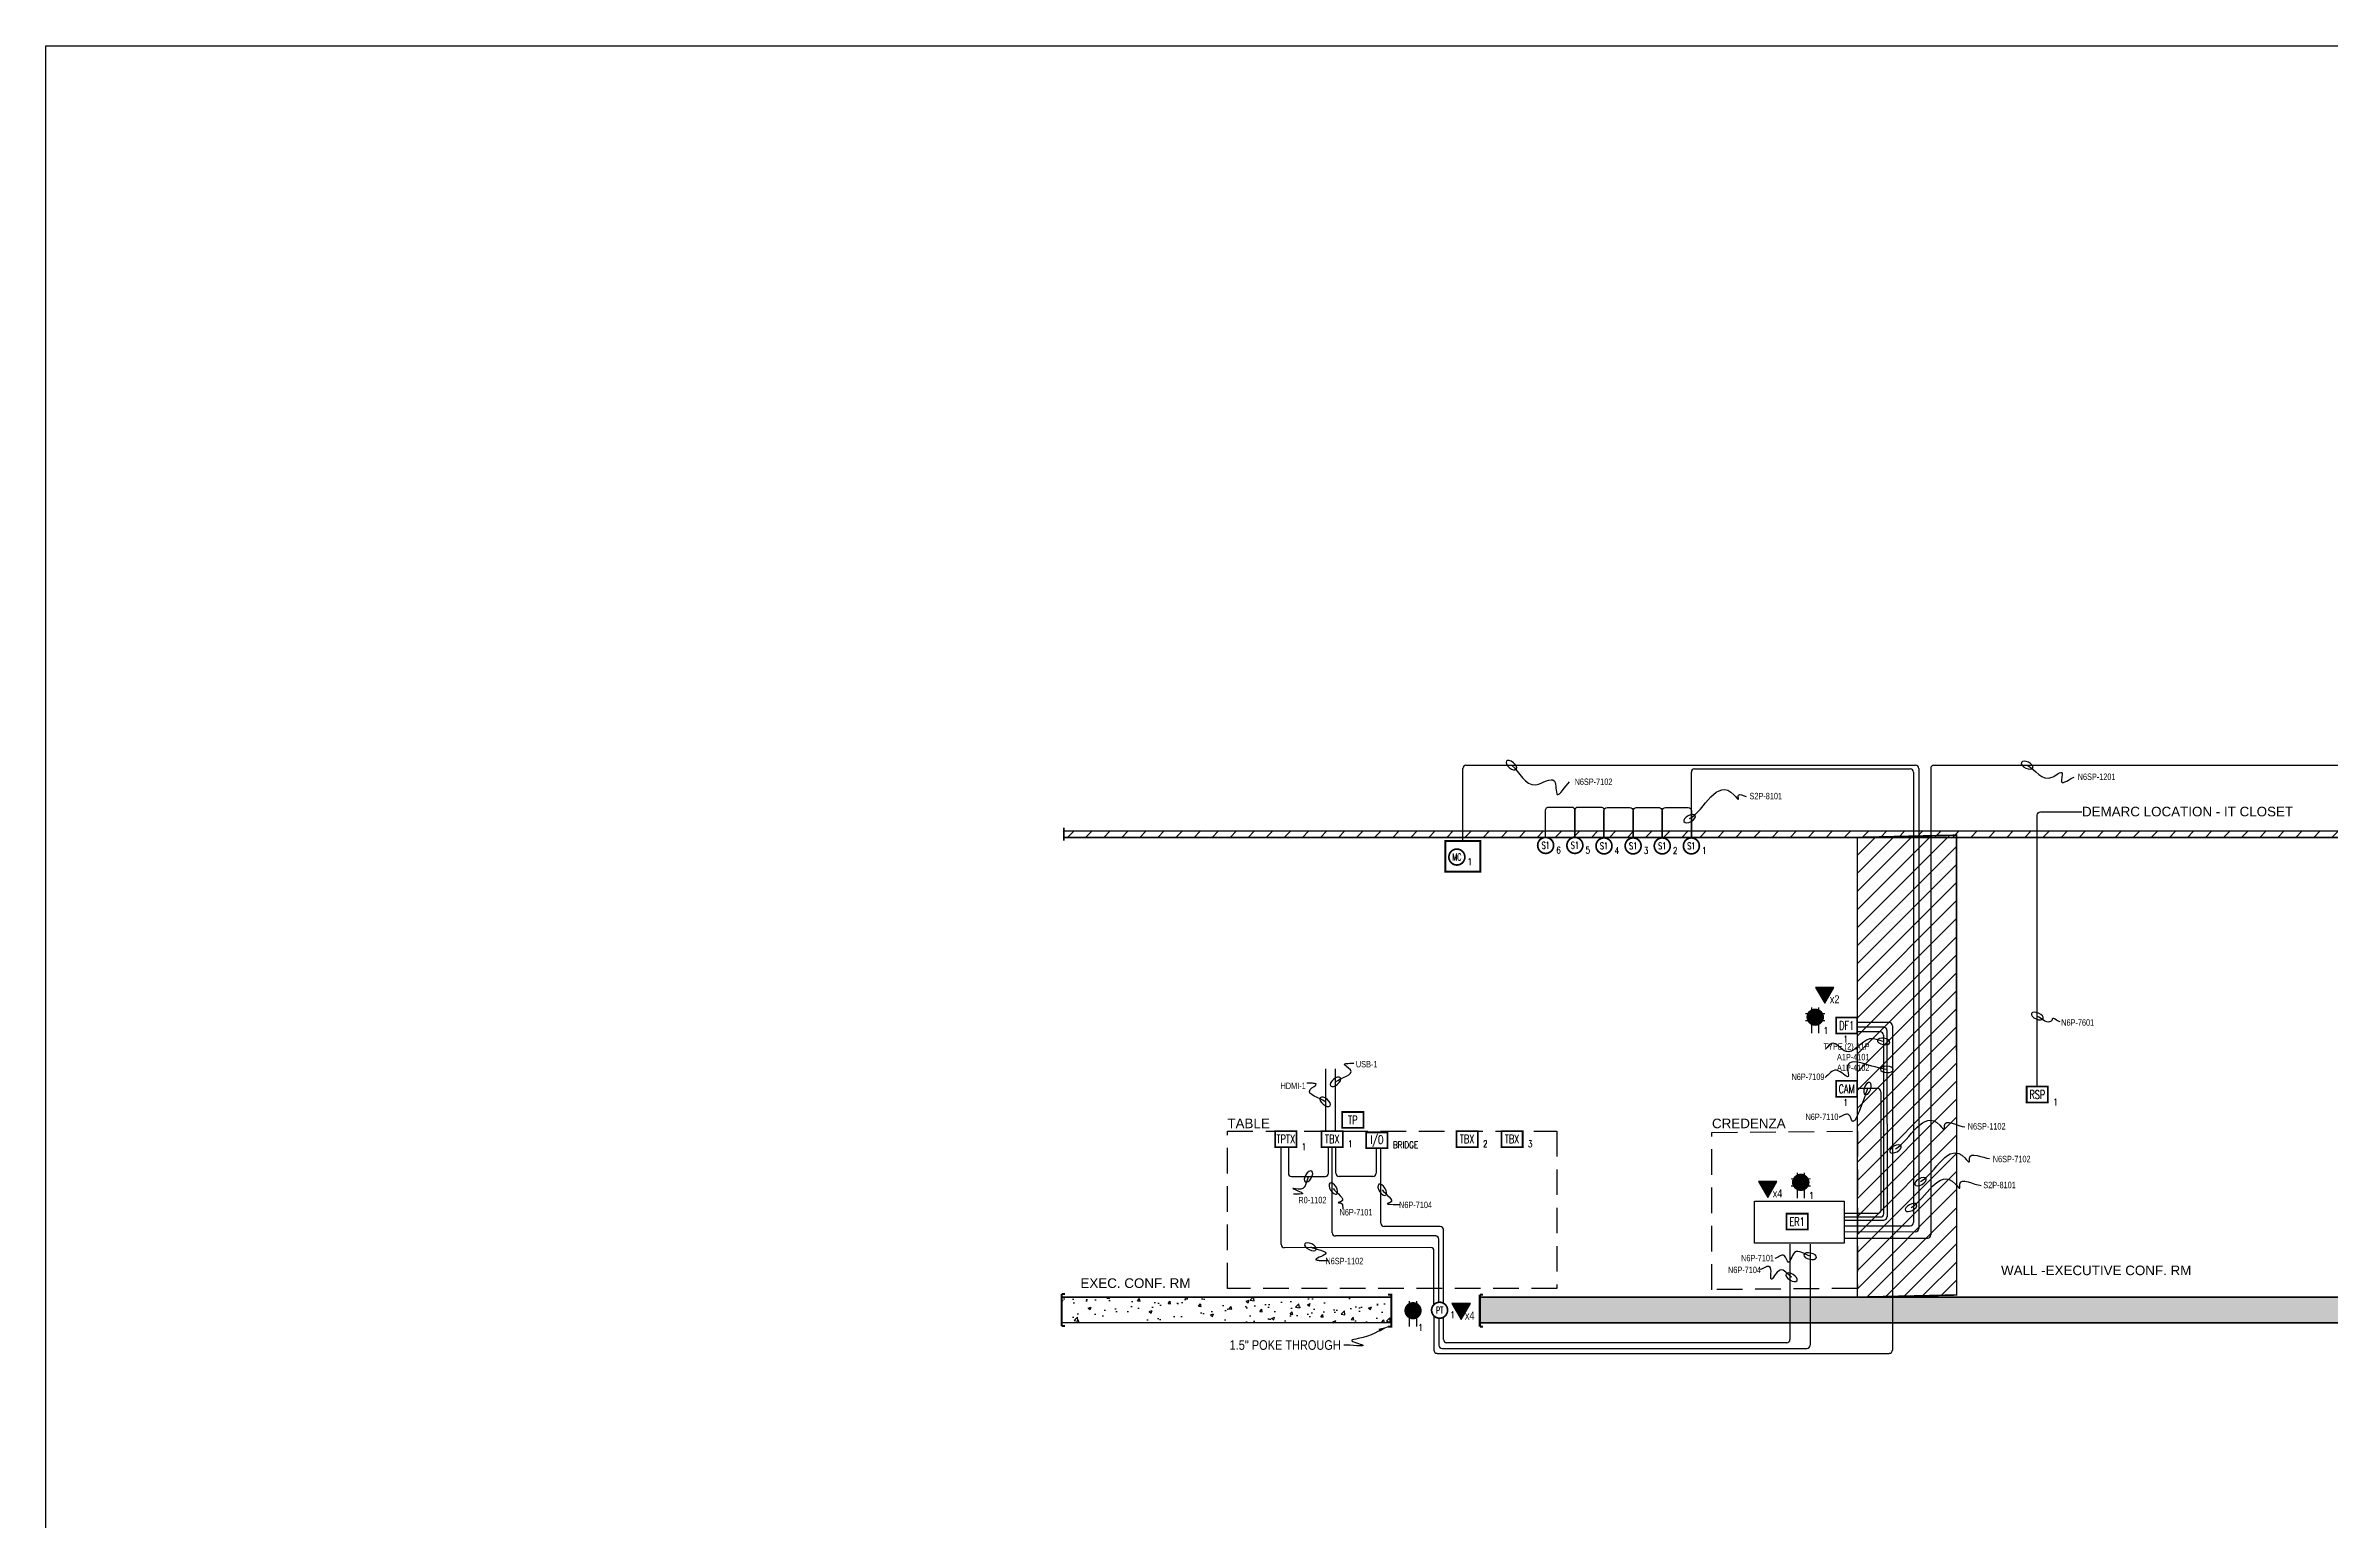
# Model space of a CAD drawing. Extents: x 0 to 36.7, y 0 to 29.3.
# Drawn here: x 0 to 22.36, y 14.87 to 29.3 of the extents above; entities that cross this region are included whole.
import ezdxf
from ezdxf.enums import TextEntityAlignment as Align

# ---------------------------------------------------------------- set-up
doc = ezdxf.new("R2010")
doc.units = 0
doc.header["$MEASUREMENT"] = 0
doc.linetypes.add('HIDDEN', pattern=[0.375, 0.25, -0.125])
doc.layers.get('0').update_dxf_attribs({"linetype": 'CONTINUOUS'})
doc.layers.get('DEFPOINTS').update_dxf_attribs({"linetype": 'CONTINUOUS'})
for name, color, linetype in [('AV-Risr-Obje', 160, 'CONTINUOUS'), ('Cable_Riser', 7, 'HIDDEN'), ('Device Fill', 255, 'CONTINUOUS'), ('HATCH', 252, 'CONTINUOUS'), ('TEXT-MEDIUM', 1, 'CONTINUOUS'), ('TEXT-SMALL', 7, 'CONTINUOUS')]:
    doc.layers.add(name, color=color, linetype=linetype)
doc.styles.add('NARROW', font='ARIALN.TTF')
doc.styles.add('ROMANS', font='romans', dxfattribs={"width": 0.875})
doc.styles.get("Standard").update_dxf_attribs({"font": 'arial.ttf'})
doc.dimstyles.get("Standard").update_dxf_attribs({"dimtxt": 0.08, "dimasz": 0.09375, "dimexe": 0.09375, "dimexo": 0.09375, "dimgap": 0.0625, "dimtad": 0, "dimtih": 1, "dimtoh": 1, "dimdec": 4, "dimzin": 4, "dimdsep": 46, "dimlunit": 5, "dimtxsty": 'Standard', "dimcen": -0.0625, "dimadec": 0, "dimazin": 0, "dimtfac": 1, "dimtdec": 4, "dimtmove": 0, "dimatfit": 3, "dimfxl": 1, "dimfrac": 1, "dimtolj": 1, "dimtzin": 0, "dimarcsym": 0})

# ---------------------------------------------------------------- blocks, each defined once
blk = doc.blocks.new('dev-lan-closed')
blk.add_hatch(color=256).paths.add_polyline_path([(0, 0), (0.108, 0.187), (-0.108, 0.187)])
blk.add_lwpolyline([(0, 0), (0.108, 0.187), (-0.108, 0.187)], close=True)
at = {"style": 'NARROW'}
blk.add_attdef('ID', text='', height=0.0781, dxfattribs=at).set_placement((0, 0.219), align=Align.CENTER)
blk = doc.blocks.new('120vac-2')
at = {"layer": 'Device Fill'}
h = blk.add_hatch(color=256, dxfattribs=at)
edge = h.paths.add_edge_path()
edge.add_arc((0, 0.188), 0.0938, 180, 360)
edge.add_arc((0, 0.188), 0.0938, 0, 180)
at = {"const_width": 0.015}
blk.add_lwpolyline([(-0.094, 0.188, 1), (0.094, 0.188, 1)], format="xyb", close=True, dxfattribs=at)
for points in [[(-0.042, 0.302), (-0.042, 0)], [(0.042, 0.302), (0.042, 0)]]:
    blk.add_lwpolyline(points, dxfattribs=at)
blk.add_attdef('IG', (0.125, 0.094), '', height=0.0781)
blk = doc.blocks.new('dev-rnd')
at = {"const_width": 0.02}
blk.add_lwpolyline([(-0.09375, 0, -1), (0.09375, 0, -1)], format="xyb", close=True, dxfattribs=at)
at = {"layer": 'TEXT-MEDIUM', "style": 'ROMANS', "width": 0.7}
blk.add_attdef('DEV-RND', text='', height=0.08, dxfattribs=at).set_placement((0, 0), align=Align.MIDDLE)
at = {"layer": 'TEXT-SMALL', "style": 'ROMANS', "width": 0.8}
blk.add_attdef('ID', (0.125, -0.09375), '', height=0.07812, dxfattribs=at)
blk = doc.blocks.new('DEV-RECT')
at = {"const_width": 0.02}
blk.add_lwpolyline([(-0.125, -0.09375), (0.125, -0.09375), (0.125, 0.09375), (-0.125, 0.09375)], close=True, dxfattribs=at)
at = {"layer": 'TEXT-MEDIUM', "style": 'ROMANS', "width": 0.45}
blk.add_attdef('DEV-RECT', text='', height=0.1, dxfattribs=at).set_placement((0, 0), align=Align.MIDDLE)
at = {"layer": 'TEXT-SMALL', "style": 'ROMANS', "width": 0.45}
blk.add_attdef('ID', (0.1875, -0.09375), '', height=0.07812, dxfattribs=at)
blk = doc.blocks.new('ellipse')
at = {"color": 0, "extrusion": (0, 0, -1)}
blk.add_ellipse((0, 0), major_axis=(1, 0), ratio=0.5, dxfattribs=at)
blk = doc.blocks.new('120vac-4')
at = {"layer": 'Device Fill'}
h = blk.add_hatch(color=256, dxfattribs=at)
edge = h.paths.add_edge_path()
edge.add_arc((0, 0.188), 0.0938, 180, 360)
edge.add_arc((0, 0.188), 0.0938, 0, 180)
h = blk.add_hatch(color=256, dxfattribs=at)
edge = h.paths.add_edge_path()
edge.add_arc((0, 0.188), 0.0938, 180, 360)
edge.add_arc((0, 0.188), 0.0938, 0, 180)
at = {"const_width": 0.015}
blk.add_lwpolyline([(-0.094, 0.188, 1), (0.094, 0.188, 1)], format="xyb", close=True, dxfattribs=at)
for points in [[(-0.042, 0.302), (-0.042, 0)], [(0.042, 0.302), (0.042, 0)], [(-0.115, 0.229), (0.115, 0.229)], [(-0.115, 0.146), (0.115, 0.146)]]:
    blk.add_lwpolyline(points, dxfattribs=at)
at = {"color": 0}
blk.add_circle((0, 0.188), 0.0938, dxfattribs=at)
blk.add_attdef('IG', (0.167, 0.094), '', height=0.0781)

msp = doc.modelspace()

# ---------------------------------------------------------------- hatches: boundary and pattern name
h = msp.add_hatch()
h.set_pattern_fill('ANSI31', color=256)
h.set_pattern_definition([(45, (-66.87775, -143.36156), (-0.08838835, 0.08838835), [])])
h.paths.add_polyline_path([(26.816, 21.615), (9.964, 21.615), (9.964, 21.646), (9.964, 21.521), (9.964, 21.552), (26.816, 21.552), (26.816, 21.521), (26.816, 21.646)])
h = msp.add_hatch()
h.set_pattern_fill('ANSI31', color=256)
h.set_pattern_definition([(45, (-83.72262, -143.36156), (-0.08838835, 0.08838835), [])])
h.paths.add_polyline_path([(17.731, 21.552), (18.701, 21.574), (18.703, 17.074), (17.731, 17.053)])
at = {"layer": 'HATCH'}
h = msp.add_hatch(dxfattribs=at)
h.set_pattern_fill('AR-CONC', color=256, scale=0.041667, style=0)
h.set_pattern_definition([(50, (-33.52786, 4.85065), (0.2988584, -0.0261467), [0.03125, -0.34375]), (355, (-33.52786, 4.85065), (-0.057813, 0.3134134), [0.025, -0.275]), (100.45144, (-33.50296, 4.84847), (0.2410454, 0.2872667), [0.0265584, -0.2921425]), (46.1842, (-33.52786, 4.934), (0.444684, -0.0689664), [0.046875, -0.515625]), (96.6356, (-33.4908, 4.92824), (0.3894425, 0.4058828), [0.0398376, -0.438214]), (351.1842, (-33.52786, 4.934), (0.3894425, 0.4058828), [0.0375, -0.4125]), (21, (-33.4862, 4.91315), (0.2487113, -0.1677579), [0.03125, -0.34375]), (326, (-33.4862, 4.91315), (0.1013814, 0.3021459), [0.025, -0.275]), (71.45144, (-33.46547, 4.89917), (0.3500927, 0.134388), [0.0265584, -0.2921425]), (37.5, (-33.52786, 4.85065), (0.0050666, 0.13870577), [0, -0.27166667, 0, -0.27916667, 0, -0.27604167]), (7.5, (-33.52786, 4.85065), (0.1096123, 0.1643382), [0, -0.15916667, 0, -0.26541667, 0, -0.10520833]), (327.5, (-33.62078, 4.85065), (0.22242602, -0.00939786), [0, -0.10416667, 0, -0.325, 0, -0.43125]), (317.5, (-33.66244, 4.85065), (0.2429942, 0.0417104), [0, -0.1354167, 0, -0.2158333, 0, -0.30625])])
edge = h.paths.add_edge_path()
edge.add_line((13.169, 17.053), (9.944, 17.053))
edge.add_line((9.944, 16.803), (13.169, 16.803))
h = msp.add_hatch(dxfattribs=at)
h.set_pattern_fill('AR-CONC', color=256, scale=0.041667, style=0)
h.set_pattern_definition([(50, (-112.44075, 12.17857), (0.2988584, -0.02614672), [0.03125, -0.34375]), (355, (-112.44075, 12.17857), (-0.05781306, 0.3134134), [0.025, -0.275]), (100.45144, (-112.41585, 12.1764), (0.24104535, 0.28726666), [0.0265584, -0.29214255]), (46.1842, (-112.44075, 12.2619), (0.4446839, -0.0689664), [0.046875, -0.515625]), (96.63564, (-112.4037, 12.25615), (0.3894425, 0.4058828), [0.0398376, -0.438214]), (351.18416, (-112.44075, 12.2619), (0.3894425, 0.4058828), [0.0375, -0.4125]), (21, (-112.39908, 12.24107), (0.24871127, -0.16775787), [0.03125, -0.34375]), (326, (-112.39908, 12.24107), (0.1013814, 0.30214585), [0.025, -0.275]), (71.45144, (-112.37836, 12.2271), (0.35009266, 0.134388), [0.0265584, -0.29214255]), (37.5, (-112.44075, 12.17857), (0.00506661, 0.13870577), [0, -0.27166667, 0, -0.27916667, 0, -0.27604167]), (7.5, (-112.44075, 12.17857), (0.1096123, 0.16433821), [0, -0.15916667, 0, -0.26541667, 0, -0.10520833]), (327.5, (-112.53367, 12.17857), (0.222426015, -0.00939786), [0, -0.10416667, 0, -0.325, 0, -0.43125]), (317.5, (-112.57533, 12.17857), (0.24299424, 0.0417104), [0, -0.13541667, 0, -0.21583333, 0, -0.30625])])
h.paths.add_polyline_path([(14.036, 17.053), (14.036, 16.803), (26.888, 16.802), (26.888, 17.052)])

# ---------------------------------------------------------------- linework, layer by layer
for p, q in [((13.869, 21.516), (13.869, 22.228)), ((13.9, 22.259), (18.301, 22.259)), ((16.106, 21.547), (16.106, 22.192)), ((16.137, 22.224), (18.248, 22.224)), ((18.279, 22.192), (18.279, 17.783)), ((18.333, 22.228), (18.333, 17.725)), ((18.449, 22.228), (18.449, 17.662)), ((18.48, 22.259), (24.987, 22.259)), ((17.989, 19.696), (17.731, 19.696)), ((18.043, 19.741), (17.737, 19.741)), ((18.074, 19.709), (18.075, 16.535)), ((17.956, 19.649), (17.732, 19.649)), ((17.988, 19.618), (17.988, 17.869)), ((18.02, 19.664), (18.021, 17.838)), ((17.93, 19.094), (17.731, 19.094)), ((17.961, 19.063), (17.962, 17.907)), ((12.091, 17.568), (12.091, 18.521)), ((12.162, 18.521), (12.162, 18.266)), ((12.556, 18.266), (12.556, 18.521)), ((12.591, 17.683), (12.591, 18.521)), ((12.626, 18.266), (12.626, 18.521)), ((13.02, 18.508), (13.02, 18.266)), ((13.068, 17.777), (13.068, 18.51)), ((12.193, 18.234), (12.524, 18.234)), ((12.989, 18.234), (12.658, 18.234)), ((13.649, 17.745), (13.099, 17.745)), ((13.68, 17.003), (13.68, 17.714)), ((17.6, 17.875), (17.931, 17.875)), ((17.6, 17.838), (17.957, 17.838)), ((17.6, 17.806), (17.989, 17.807)), ((17.6, 17.75), (18.248, 17.752)), ((17.6, 17.693), (18.301, 17.694)), ((13.556, 17.538), (12.122, 17.536)), ((13.604, 17.652), (12.622, 17.652)), ((13.587, 16.981), (13.587, 17.507)), ((13.635, 17.002), (13.635, 17.62)), ((17.07, 17.573), (17.07, 16.639)), ((17.269, 17.572), (17.269, 16.582)), ((17.6, 17.629), (18.418, 17.63)), ((13.585, 16.87), (13.586, 16.535)), ((13.633, 16.847), (13.633, 16.582)), ((13.68, 16.638), (13.68, 16.857)), ((13.665, 16.551), (17.237, 16.551)), ((17.041, 16.607), (13.711, 16.607)), ((13.617, 16.503), (18.043, 16.503))]:
    msp.add_line(p, q)
for points in [[(14.68, 21.552), (14.68, 21.818, -0.414214), (14.712, 21.849), (14.934, 21.849, -0.414214), (14.966, 21.818), (14.966, 21.552)], [(14.966, 21.552), (14.966, 21.818, -0.414214), (14.997, 21.849), (15.219, 21.849, -0.414214), (15.251, 21.818), (15.251, 21.552)], [(15.251, 21.547), (15.251, 21.813, -0.414214), (15.282, 21.844), (15.505, 21.844, -0.414214), (15.536, 21.813), (15.536, 21.547)], [(15.536, 21.547), (15.536, 21.813, -0.414214), (15.567, 21.844), (15.79, 21.844, -0.414214), (15.821, 21.813), (15.821, 21.547)], [(15.821, 21.547), (15.821, 21.813, -0.414214), (15.852, 21.844), (16.075, 21.844, -0.414214), (16.106, 21.813), (16.106, 21.547)], [(19.492, 19.114), (19.492, 21.771, -0.414218), (19.523, 21.802), (19.929, 21.802)]]:
    msp.add_lwpolyline(points, format="xyb")
at = {"const_width": 0.015}
for points in [[(26.816, 21.615), (9.964, 21.615), (9.964, 21.646), (9.964, 21.521), (9.964, 21.552), (26.816, 21.552), (26.816, 21.521), (26.816, 21.646)], [(17.731, 21.552), (18.701, 21.574), (18.703, 17.074), (17.731, 17.053)]]:
    msp.add_lwpolyline(points, close=True, dxfattribs=at)
for points in [[(12.526, 19.288), (12.526, 18.678)], [(12.619, 19.288), (12.619, 18.678)]]:
    msp.add_lwpolyline(points)
msp.add_lwpolyline([(16.724, 17.991), (17.6, 17.991), (17.6, 17.582), (16.724, 17.582)], close=True)
at = {"const_width": 0.02}
for points in [[(9.975, 17.084), (9.944, 17.084, -0.000198), (9.944, 16.771), (9.975, 16.771)], [(14.068, 17.076), (14.036, 17.076, -0.000198), (14.036, 16.764), (14.068, 16.764)]]:
    msp.add_lwpolyline(points, format="xyb", dxfattribs=at)
for points, const_width in [([(13.169, 17.053), (9.944, 17.053)], 0.015), ([(13.138, 17.076), (13.169, 17.076), (13.169, 16.764), (13.138, 16.764)], 0.02), ([(26.888, 17.053), (14.036, 17.052)], 0.015), ([(9.944, 16.803), (13.169, 16.803)], 0.015), ([(14.036, 16.802), (26.888, 16.803)], 0.015)]:
    msp.add_lwpolyline(points, dxfattribs=dict(const_width=const_width))
for centre, radius, start, end in [((13.9, 22.228), 0.0312, 90, 180), ((16.137, 22.192), 0.0312, 90, 180), ((18.248, 22.192), 0.0312, 0, 90), ((18.301, 22.228), 0.0312, 0, 90), ((18.48, 22.228), 0.0312, 90, 180), ((17.989, 19.664), 0.0312, 0, 90), ((18.043, 19.709), 0.0312, 0, 90), ((17.956, 19.618), 0.0312, 0, 90), ((17.93, 19.063), 0.0312, 0, 90), ((12.193, 18.266), 0.0312, 180, 270), ((12.524, 18.266), 0.0312, 270, 0), ((12.658, 18.266), 0.0312, 180, 270), ((12.989, 18.266), 0.0312, 270, 0), ((17.931, 17.907), 0.0312, 270, 0), ((12.622, 17.683), 0.0312, 180, 270), ((13.099, 17.777), 0.0312, 180, 270), ((13.649, 17.714), 0.0312, 0, 90), ((17.957, 17.869), 0.0312, 270, 0), ((17.989, 17.838), 0.0312, 270, 0), ((18.248, 17.783), 0.0312, 270, 0), ((18.301, 17.725), 0.0312, 270, 0), ((12.122, 17.568), 0.0312, 180, 270), ((13.556, 17.507), 0.0312, 0, 90), ((13.604, 17.62), 0.0312, 0, 90), ((18.418, 17.662), 0.0312, 270, 0), ((13.665, 16.582), 0.0312, 180, 270), ((13.711, 16.638), 0.0312, 180, 270), ((17.041, 16.636), 0.0292, 264.5051, 4.3136), ((17.237, 16.582), 0.0312, 270, 0), ((13.617, 16.535), 0.0312, 180, 270), ((18.043, 16.535), 0.0312, 270, 0)]:
    msp.add_arc(centre, radius, start, end)
at = {"layer": 'AV-Risr-Obje', "const_width": 0.02}
msp.add_lwpolyline([(13.697, 21.516), (14.041, 21.516), (14.041, 21.218), (13.697, 21.218)], close=True, dxfattribs=at)
at = {"layer": 'Cable_Riser'}
for points in [[(11.565, 18.678), (14.791, 18.678), (14.791, 17.139), (11.565, 17.139)], [(16.308, 18.664), (17.731, 18.678), (17.731, 17.139), (16.308, 17.126)]]:
    msp.add_lwpolyline(points, close=True, dxfattribs=at)
at = {"layer": 'DEFPOINTS'}
msp.add_lwpolyline([(0, 29.3), (36.7, 29.3), (36.7, 0), (0, 0)], close=True, dxfattribs=at)

# ---------------------------------------------------------------- block references
at = {"layer": 'AV-Risr-Obje', "xscale": 0.833333333333333, "yscale": 0.833333333333333, "zscale": 0.833333333333333}
for p, values in [((14.68, 21.474), {'DEV-RND': 'S1', 'ID': '6'}), ((14.966, 21.474), {'DEV-RND': 'S1', 'ID': '5'}), ((15.251, 21.469), {'DEV-RND': 'S1', 'ID': '4'}), ((15.536, 21.469), {'DEV-RND': 'S1', 'ID': '3'}), ((15.821, 21.469), {'DEV-RND': 'S1', 'ID': '2'}), ((16.106, 21.469), {'DEV-RND': 'S1', 'ID': '1'}), ((13.811, 21.36), {'DEV-RND': 'MC', 'ID': '1'})]:
    msp.add_blockref('dev-rnd', p, dxfattribs=at).add_auto_attribs(values)
at = {"layer": 'AV-Risr-Obje', "xscale": 0.8333333333333286, "yscale": 0.8333333333333286, "zscale": 0.8333333333333286}
for p in [(17.411, 19.929), (16.853, 18.029), (13.853, 16.834)]:
    msp.add_blockref('dev-lan-closed', p, dxfattribs=at)
at = {"layer": 'AV-Risr-Obje'}
ref = msp.add_blockref('120vac-4', (17.318, 19.636), dxfattribs=dict(at, xscale=0.8333333333333286, yscale=0.8333333333333286, zscale=0.8333333333333286))
ref.add_attrib('IG', '1', (17.395, 19.631), dxfattribs={"layer": '0', "height": 0.0651, "style": 'ROMANS'})
ref = msp.add_blockref('DEV-RECT', (17.626, 19.712), dxfattribs=dict(at, xscale=0.833333333333333, yscale=0.833333333333333, zscale=0.833333333333333))
ref.add_attrib('DEV-RECT', 'DF1', dxfattribs={"layer": 'TEXT-MEDIUM', "height": 0.0833, "style": 'ROMANS', "width": 0.7}).set_placement((17.626, 19.712), align=Align.MIDDLE)
ref.add_attrib('ID', '1', (17.594, 19.546), dxfattribs={"layer": 'TEXT-SMALL', "height": 0.0651, "style": 'ROMANS', "width": 0.8})
ref = msp.add_blockref('DEV-RECT', (17.626, 19.091), dxfattribs=dict(at, xscale=0.833333333333333, yscale=0.833333333333333, zscale=0.833333333333333))
ref.add_attrib('DEV-RECT', 'CAM', dxfattribs={"layer": 'TEXT-MEDIUM', "height": 0.0833, "style": 'ROMANS', "width": 0.7}).set_placement((17.626, 19.091), align=Align.MIDDLE)
ref.add_attrib('ID', '1', (17.594, 18.925), dxfattribs={"layer": 'TEXT-SMALL', "height": 0.0651, "style": 'ROMANS', "width": 0.8})
ref = msp.add_blockref('DEV-RECT', (19.492, 19.036), dxfattribs=dict(at, xscale=0.833333333333333, yscale=0.833333333333333, zscale=0.833333333333333))
ref.add_attrib('DEV-RECT', 'RSP', dxfattribs={"layer": 'TEXT-MEDIUM', "height": 0.0833, "style": 'ROMANS', "width": 0.7}).set_placement((19.492, 19.036), align=Align.MIDDLE)
ref.add_attrib('ID', '1', (19.648, 18.93), dxfattribs={"layer": 'TEXT-SMALL', "height": 0.0651, "style": 'ROMANS', "width": 0.8})
ref = msp.add_blockref('DEV-RECT', (12.792, 18.787), dxfattribs=dict(at, xscale=0.833333333333333, yscale=0.833333333333333, zscale=0.833333333333333))
ref.add_attrib('DEV-RECT', 'TP', dxfattribs={"layer": 'TEXT-MEDIUM', "height": 0.0833, "style": 'ROMANS', "width": 0.7}).set_placement((12.792, 18.787), align=Align.MIDDLE)
ref = msp.add_blockref('DEV-RECT', (12.137, 18.6), dxfattribs=dict(at, xscale=0.833333333333333, yscale=0.833333333333333, zscale=0.833333333333333))
ref.add_attrib('DEV-RECT', 'TPTX', dxfattribs={"layer": 'TEXT-MEDIUM', "height": 0.0833, "style": 'ROMANS', "width": 0.7}).set_placement((12.137, 18.6), align=Align.MIDDLE)
ref.add_attrib('ID', '1', (12.293, 18.493), dxfattribs={"layer": 'TEXT-SMALL', "height": 0.0651, "style": 'ROMANS', "width": 0.8})
ref = msp.add_blockref('DEV-RECT', (12.591, 18.6), dxfattribs=dict(at, xscale=0.833333333333333, yscale=0.833333333333333, zscale=0.833333333333333))
ref.add_attrib('DEV-RECT', 'TBX', dxfattribs={"layer": 'TEXT-MEDIUM', "height": 0.0833, "style": 'ROMANS', "width": 0.7}).set_placement((12.591, 18.6), align=Align.MIDDLE)
ref.add_attrib('ID', '1', (12.747, 18.521), dxfattribs={"layer": 'TEXT-SMALL', "height": 0.0651, "style": 'ROMANS', "width": 0.8})
ref = msp.add_blockref('DEV-RECT', (13.029, 18.588), dxfattribs=dict(at, xscale=0.833333333333333, yscale=0.833333333333333, zscale=0.833333333333333))
ref.add_attrib('DEV-RECT', 'I/O', dxfattribs={"layer": 'TEXT-MEDIUM', "height": 0.0833, "style": 'ROMANS', "width": 0.7}).set_placement((13.029, 18.588), align=Align.MIDDLE)
ref.add_attrib('ID', 'BRIDGE', (13.185, 18.51), dxfattribs={"layer": 'TEXT-SMALL', "height": 0.0651, "style": 'ROMANS', "width": 0.8})
ref = msp.add_blockref('DEV-RECT', (13.911, 18.6), dxfattribs=dict(at, xscale=0.833333333333333, yscale=0.833333333333333, zscale=0.833333333333333))
ref.add_attrib('DEV-RECT', 'TBX', dxfattribs={"layer": 'TEXT-MEDIUM', "height": 0.0833, "style": 'ROMANS', "width": 0.7}).set_placement((13.911, 18.6), align=Align.MIDDLE)
ref.add_attrib('ID', '2', (14.067, 18.521), dxfattribs={"layer": 'TEXT-SMALL', "height": 0.0651, "style": 'ROMANS', "width": 0.8})
ref = msp.add_blockref('DEV-RECT', (14.351, 18.6), dxfattribs=dict(at, xscale=0.833333333333333, yscale=0.833333333333333, zscale=0.833333333333333))
ref.add_attrib('DEV-RECT', 'TBX', dxfattribs={"layer": 'TEXT-MEDIUM', "height": 0.0833, "style": 'ROMANS', "width": 0.7}).set_placement((14.351, 18.6), align=Align.MIDDLE)
ref.add_attrib('ID', '3', (14.507, 18.521), dxfattribs={"layer": 'TEXT-SMALL', "height": 0.0651, "style": 'ROMANS', "width": 0.8})
ref = msp.add_blockref('120vac-4', (17.177, 18.02), dxfattribs=dict(at, xscale=0.8333333333333286, yscale=0.8333333333333286, zscale=0.8333333333333286))
ref.add_attrib('IG', '1', (17.253, 18.015), dxfattribs={"layer": '0', "height": 0.0651, "style": 'ROMANS'})
ref = msp.add_blockref('DEV-RECT', (17.141, 17.792), dxfattribs=dict(at, xscale=0.833333333333333, yscale=0.833333333333333, zscale=0.833333333333333))
ref.add_attrib('DEV-RECT', 'ER1', dxfattribs={"layer": 'TEXT-MEDIUM', "height": 0.0833, "style": 'ROMANS', "width": 0.7}).set_placement((17.141, 17.792), align=Align.MIDDLE)
ref = msp.add_blockref('120vac-2', (13.382, 16.764), dxfattribs=dict(at, xscale=0.8333333333333286, yscale=0.8333333333333286, zscale=0.8333333333333286))
ref.add_attrib('IG', '1', (13.429, 16.723), dxfattribs={"layer": '0', "height": 0.0651, "style": 'ROMANS'})
ref = msp.add_blockref('dev-rnd', (13.642, 16.925), dxfattribs=dict(at, xscale=0.833333333333333, yscale=0.833333333333333, zscale=0.833333333333333))
ref.add_attrib('DEV-RND', 'PT', dxfattribs={"layer": 'TEXT-MEDIUM', "height": 0.0667, "style": 'ROMANS', "width": 0.65}).set_placement((13.642, 16.925), align=Align.MIDDLE)
ref.add_attrib('ID', '1', (13.746, 16.846), dxfattribs={"layer": 'TEXT-SMALL', "height": 0.0651, "style": 'ROMANS', "width": 0.8})

# ---------------------------------------------------------------- texts
for s, p in [('TABLE', (11.565, 18.678)), ('CREDENZA', (16.308, 18.678))]:
    msp.add_text(s, height=0.0938).set_placement(p, align=Align.BOTTOM_LEFT)
at = {"style": 'NARROW'}
for s, insert, char_height, attachment_point in [('N6SP-1201', (19.887, 22.177), 0.0625, 1), ('N6SP-7102', (14.963, 22.128), 0.0625, 1), ('S2P-8101', (16.675, 21.988), 0.0625, 1), ('N6P-7601', (20.048, 19.772), 0.0625, 3), ('\\pxqr;TYPE (2) A1P\\PA1P-4101\\PA1P-4102', (17.4, 19.538), 0.0625, 1), ('USB-1', (12.823, 19.364), 0.0625, 1), ('N6P-7109', (17.086, 19.241), 0.0625, 1), ('HDMI-1', (12.332, 19.152), 0.0625, 3), ('N6P-7110', (17.223, 18.849), 0.0625, 1), ('N6SP-1102', (18.811, 18.756), 0.0625, 1), ('N6SP-7102', (19.056, 18.436), 0.0625, 1), ('S2P-8101', (18.963, 18.182), 0.0625, 1), ('R0-1102', (12.26, 18.003), 0.0625, 4), ('N6P-7101', (12.985, 17.915), 0.0625, 3), ('N6P-7104', (13.568, 17.987), 0.0625, 3), ('N6P-7101', (16.593, 17.467), 0.0625, 1), ('N6SP-1102', (12.895, 17.438), 0.0625, 3), ('N6P-7104', (16.465, 17.351), 0.0625, 1), ('1.5" POKE THROUGH', (12.675, 16.584), 0.09375, 6)]:
    msp.add_mtext(s, dxfattribs=dict(at, insert=insert, char_height=char_height, attachment_point=attachment_point))
at = {"char_height": 0.09375, "attachment_point": 1}
for s, insert, width in [('DEMARC LOCATION - IT CLOSET', (19.929, 21.852), 3.43781), ('EXEC. CONF. RM', (10.127, 17.237), 2.20861), ('WALL -EXECUTIVE CONF. RM', (19.137, 17.362), 3.63734)]:
    msp.add_mtext(s, dxfattribs=dict(at, insert=insert, width=width))
at = {"layer": 'AV-Risr-Obje', "char_height": 0.0782, "width": 0.20833, "attachment_point": 1, "style": 'NARROW'}
for s, insert in [('x2', (17.461, 20.007)), ('x4', (16.902, 18.107)), ('x4', (13.89, 16.912))]:
    msp.add_mtext(s, dxfattribs=dict(at, insert=insert))

# ---------------------------------------------------------------- leaders
at = {"path_type": 1}
for points in [[(14.345, 22.259), (14.584, 22.068), (14.765, 22.104), (14.793, 21.973), (14.912, 22.095)], [(16.089, 21.736), (16.522, 21.969), (16.566, 21.928), (16.566, 21.965), (16.644, 21.953)], [(19.392, 22.259), (19.637, 22.141), (19.734, 22.185), (19.729, 22.096), (19.852, 22.141)], [(19.492, 19.804), (19.615, 19.75), (19.641, 19.772), (19.641, 19.777), (19.712, 19.749)], [(17.988, 19.556), (17.849, 19.58), (17.62, 19.456), (17.48, 19.536), (17.419, 19.48)], [(12.623, 19.16), (12.77, 19.279), (12.712, 19.334), (12.747, 19.341), (12.802, 19.342)], [(18.02, 19.282), (17.635, 19.295), (17.642, 19.212), (17.525, 19.274), (17.415, 19.204)], [(12.522, 18.965), (12.375, 19.084), (12.433, 19.139), (12.397, 19.146), (12.343, 19.147)], [(17.83, 19.094), (17.747, 18.87), (17.684, 18.775), (17.643, 18.841), (17.552, 18.812)], [(18.104, 18.504), (18.537, 18.737), (18.582, 18.696), (18.582, 18.732), (18.784, 18.72)], [(18.349, 18.184), (18.782, 18.417), (18.826, 18.376), (18.827, 18.412), (19.025, 18.411)], [(12.359, 18.234), (12.285, 18.111), (12.205, 18.116), (12.303, 18.067), (12.213, 18.062)], [(12.602, 18.115), (12.679, 17.989), (12.649, 17.978), (12.68, 17.973), (12.695, 17.915)], [(13.081, 18.104), (13.158, 17.978), (13.128, 17.967), (13.159, 17.962), (13.254, 17.959)], [(18.256, 17.93), (18.689, 18.162), (18.734, 18.121), (18.734, 18.158), (18.943, 18.146)], [(12.378, 17.546), (12.524, 17.474), (12.431, 17.419), (12.462, 17.413), (12.556, 17.411)], [(17.269, 17.454), (17.116, 17.489), (17.054, 17.394), (17.013, 17.46), (16.922, 17.431)], [(17.087, 17.248), (16.974, 17.317), (16.887, 17.228), (16.874, 17.351), (16.78, 17.324)]]:
    msp.add_leader(points, dimstyle='Standard', override={"dimtxt": 0.0625, "dimasz": 0.0625, "dimgap": 0.0625, "dimtad": 0, "dimtxsty": 'NARROW', "dimldrblk": 'ellipse'}, dxfattribs=at)
at = {"path_type": 1, "annotation_type": 0, "has_hookline": 1, "hookline_direction": 1, "text_width": 1.068}
msp.add_leader([(13.138, 16.764), (12.845, 16.647), (12.782, 16.631), (12.892, 16.584), (12.704, 16.584)], dimstyle='Standard', override={"dimtxt": 0.09375, "dimgap": 0.0625, "dimtad": 0}, dxfattribs=at)

doc.saveas('drawing.dxf')
